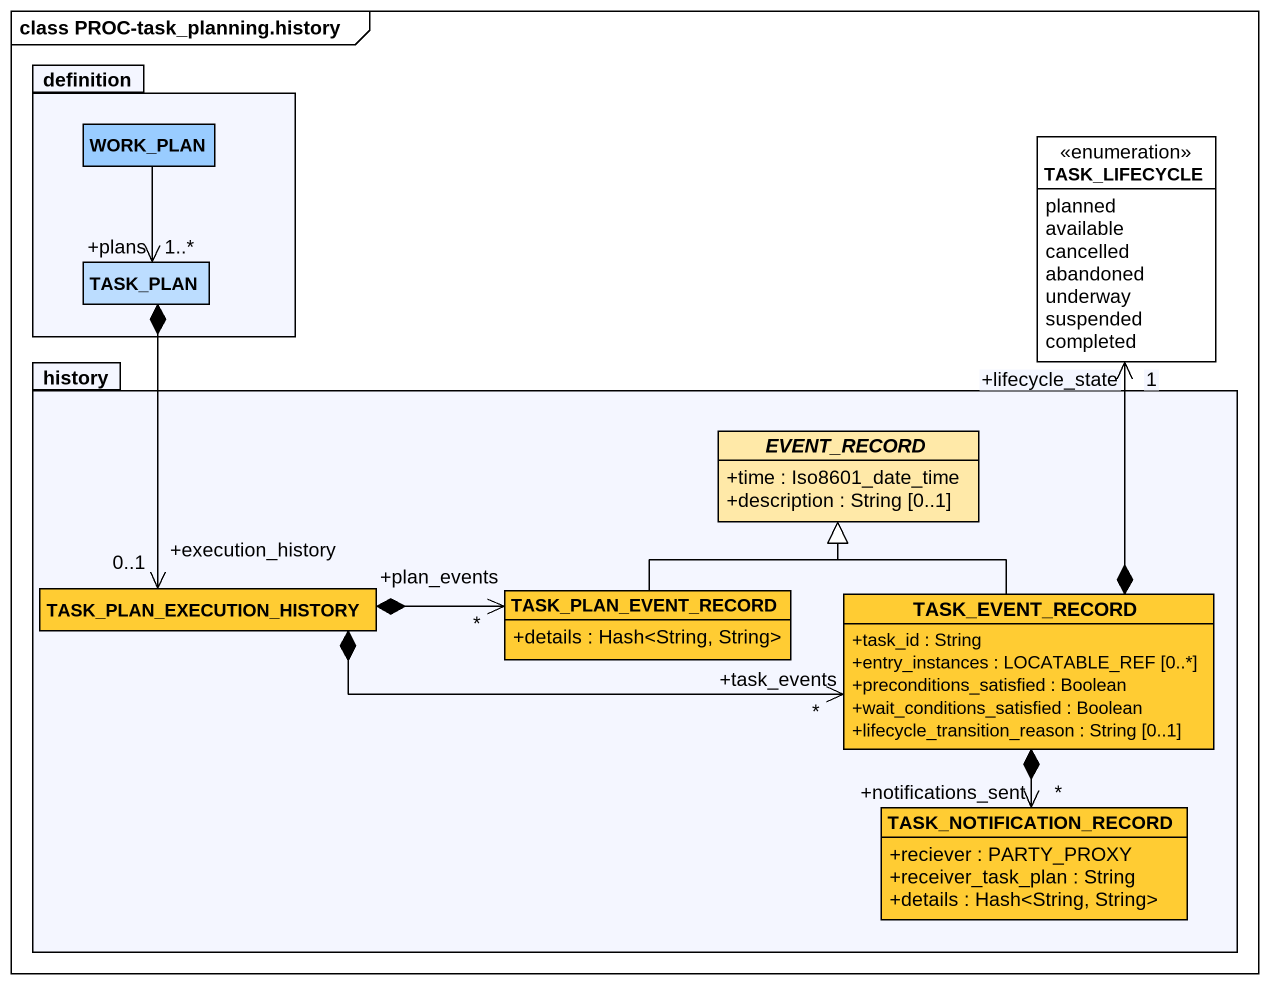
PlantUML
@startuml
mainframe class PROC-task_planning.history
hide circle
hide empty members
skinparam classAttributeIconSize 0
package definition #F4F6FF {
  class WORK_PLAN #99CCFF
  class TASK_PLAN #BCDDFF
}
enum TASK_LIFECYCLE #FFFFFF {
  planned
  available
  cancelled
  abandoned
  underway
  suspended
  completed
}
package history #F4F6FF {
  abstract class EVENT_RECORD #FFE9A8 {
    +time : Iso8601_date_time
    +description : String [0..1]
  }
  class TASK_PLAN_EXECUTION_HISTORY #FFCC33
  class TASK_PLAN_EVENT_RECORD #FFCC33 {
    +details : Hash<String, String>
  }
  class TASK_EVENT_RECORD #FFCC33 {
    +task_id : String
    +entry_instances : LOCATABLE_REF [0..*]
    +preconditions_satisfied : Boolean
    +wait_conditions_satisfied : Boolean
    +lifecycle_transition_reason : String [0..1]
  }
  class TASK_NOTIFICATION_RECORD #FFCC33 {
    +reciever : PARTY_PROXY
    +receiver_task_plan : String
    +details : Hash<String, String>
  }
}
WORK_PLAN --> "+plans\n1..*" TASK_PLAN
TASK_LIFECYCLE "+lifecycle_state\n1" <--* TASK_EVENT_RECORD
TASK_PLAN *--> "+execution_history\n0..1" TASK_PLAN_EXECUTION_HISTORY
TASK_PLAN_EXECUTION_HISTORY *-right-> "+plan_events\n*" TASK_PLAN_EVENT_RECORD
TASK_PLAN_EXECUTION_HISTORY *-right-> "+task_events\n*" TASK_EVENT_RECORD
TASK_PLAN_EVENT_RECORD -up-|> EVENT_RECORD
TASK_EVENT_RECORD -up-|> EVENT_RECORD
TASK_NOTIFICATION_RECORD "+notifications_sent\n*" <-up-* TASK_EVENT_RECORD
@enduml
